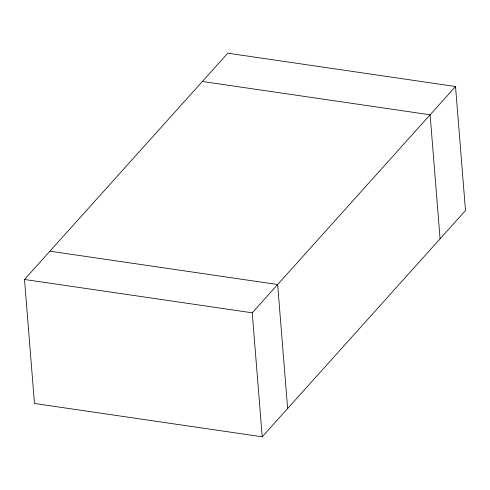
<?xml version="1.0" encoding="UTF-8"?>
<svg xmlns="http://www.w3.org/2000/svg" width="490" height="490" viewBox="0 0 490 490"><rect width="100%" height="100%" fill="white"/><g stroke="black" fill="none" stroke-linecap="round" stroke-linejoin="round"><path stroke-width="0.73" d="M24.5 279.478L227.783 53.19L455.522 86.516L465.5 210.522L262.217 436.81L34.478 403.484L24.5 279.478L252.24 312.804L455.522 86.516M202.37 81.475L430.11 114.801L440.087 238.808M49.913 251.192L277.652 284.519L287.63 408.525M252.24 312.804L262.217 436.81"/></g></svg>
